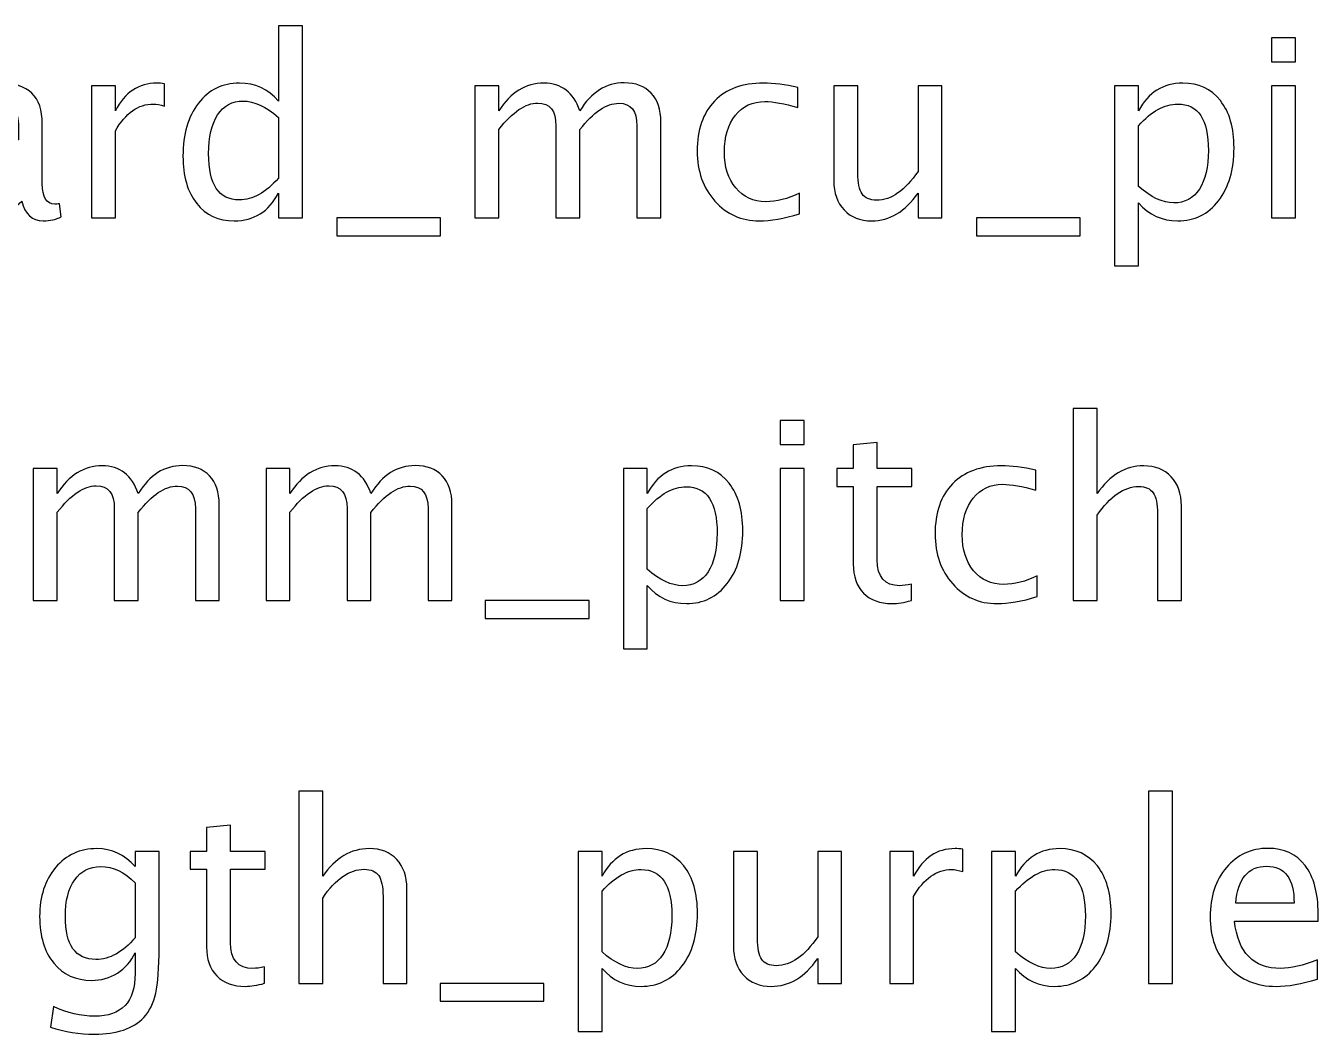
# Model space of a CAD drawing. Header units: centimetres. Extents: x -67 to 67, y -62 to 59.
# Drawn here: x 3.4 to 9.99, y 45.01 to 50.15 of the extents above; entities that cross this region are included whole.
import ezdxf

# ---------------------------------------------------------------- set-up
doc = ezdxf.new("R2010")
doc.units = ezdxf.units.CM
doc.header["$MEASUREMENT"] = 0
doc.layers.add('Layer 1', color=7, linetype='Continuous')

msp = doc.modelspace()

# ---------------------------------------------------------------- linework, layer by layer
at = {"layer": 'Layer 1'}
for points, knots in [([(4.69148, 49.17044), (4.69148, 49.17044), (4.69148, 49.29681), (4.69148, 49.29681), (4.69148, 49.29681), (4.64174, 49.2024), (4.56681, 49.1552), (4.46669, 49.1552), (4.46669, 49.1552), (4.38541, 49.1552), (4.32149, 49.18462), (4.27492, 49.24368), (4.27492, 49.24368), (4.22835, 49.30273), (4.20507, 49.38338), (4.20507, 49.48561), (4.20507, 49.48561), (4.20507, 49.59737), (4.23153, 49.68733), (4.28423, 49.75549), (4.28423, 49.75549), (4.33715, 49.82343), (4.40658, 49.85751), (4.49273, 49.85751), (4.49273, 49.85751), (4.57252, 49.85751), (4.63899, 49.82703), (4.69148, 49.76586), (4.69148, 49.76586), (4.69148, 49.76586), (4.69148, 50.14961), (4.69148, 50.14961), (4.69148, 50.14961), (4.69148, 50.14961), (4.8134, 50.14961), (4.8134, 50.14961), (4.8134, 50.14961), (4.8134, 50.14961), (4.8134, 49.17044), (4.8134, 49.17044), (4.8134, 49.17044), (4.8134, 49.17044), (4.69148, 49.17044), (4.69148, 49.17044)], [0, 0, 0, 0, 0.0833333, 0.0833333, 0.0833333, 0.0833333, 0.1666667, 0.1666667, 0.1666667, 0.1666667, 0.25, 0.25, 0.25, 0.25, 0.3333333, 0.3333333, 0.3333333, 0.3333333, 0.4166667, 0.4166667, 0.4166667, 0.4166667, 0.5, 0.5, 0.5, 0.5, 0.5833333, 0.5833333, 0.5833333, 0.5833333, 0.6666667, 0.6666667, 0.6666667, 0.6666667, 0.75, 0.75, 0.75, 0.75, 0.8333333, 0.8333333, 0.8333333, 0.8333333, 1, 1, 1, 1]), ([(9.75137, 49.96673), (9.75137, 49.96673), (9.75137, 50.08865), (9.75137, 50.08865), (9.75137, 50.08865), (9.75137, 50.08865), (9.87329, 50.08865), (9.87329, 50.08865), (9.87329, 50.08865), (9.87329, 50.08865), (9.87329, 49.96673), (9.87329, 49.96673), (9.87329, 49.96673), (9.87329, 49.96673), (9.75137, 49.96673), (9.75137, 49.96673)], [0, 0, 0, 0, 0.2, 0.2, 0.2, 0.2, 0.4, 0.4, 0.4, 0.4, 0.6, 0.6, 0.6, 0.6, 1, 1, 1, 1]), ([(3.38444, 49.25617), (3.31121, 49.18886), (3.24072, 49.1552), (3.17299, 49.1552), (3.17299, 49.1552), (3.11732, 49.1552), (3.07096, 49.17256), (3.03435, 49.20748), (3.03435, 49.20748), (2.99752, 49.24241), (2.9791, 49.28643), (2.9791, 49.33956), (2.9791, 49.33956), (2.9791, 49.41301), (3.01, 49.46953), (3.07181, 49.5089), (3.07181, 49.5089), (3.13362, 49.54827), (3.22231, 49.56795), (3.33788, 49.56795), (3.33788, 49.56795), (3.33788, 49.56795), (3.36645, 49.56795), (3.36645, 49.56795), (3.36645, 49.56795), (3.36645, 49.56795), (3.36645, 49.64902), (3.36645, 49.64902), (3.36645, 49.64902), (3.36645, 49.72712), (3.32581, 49.76607), (3.24432, 49.76607), (3.24432, 49.76607), (3.18124, 49.76607), (3.11224, 49.74617), (3.03752, 49.70638), (3.03752, 49.70638), (3.03752, 49.70638), (3.03752, 49.80671), (3.03752, 49.80671), (3.03752, 49.80671), (3.11965, 49.84058), (3.19712, 49.85751), (3.26972, 49.85751), (3.26972, 49.85751), (3.34444, 49.85751), (3.39968, 49.84058), (3.43503, 49.8065), (3.43503, 49.8065), (3.47059, 49.77242), (3.48837, 49.71993), (3.48837, 49.64902), (3.48837, 49.64902), (3.48837, 49.64902), (3.48837, 49.34485), (3.48837, 49.34485), (3.48837, 49.34485), (3.48837, 49.27522), (3.50975, 49.24029), (3.55272, 49.24029), (3.55272, 49.24029), (3.55801, 49.24029), (3.56584, 49.24114), (3.57621, 49.24283), (3.57621, 49.24283), (3.57621, 49.24283), (3.58489, 49.1751), (3.58489, 49.1751), (3.58489, 49.1751), (3.55716, 49.16176), (3.52668, 49.1552), (3.49324, 49.1552), (3.49324, 49.1552), (3.4363, 49.1552), (3.40011, 49.18886), (3.38444, 49.25617)], [0, 0, 0, 0, 0.05, 0.05, 0.05, 0.05, 0.1, 0.1, 0.1, 0.1, 0.15, 0.15, 0.15, 0.15, 0.2, 0.2, 0.2, 0.2, 0.25, 0.25, 0.25, 0.25, 0.3, 0.3, 0.3, 0.3, 0.35, 0.35, 0.35, 0.35, 0.4, 0.4, 0.4, 0.4, 0.45, 0.45, 0.45, 0.45, 0.5, 0.5, 0.5, 0.5, 0.55, 0.55, 0.55, 0.55, 0.6, 0.6, 0.6, 0.6, 0.65, 0.65, 0.65, 0.65, 0.7, 0.7, 0.7, 0.7, 0.75, 0.75, 0.75, 0.75, 0.8, 0.8, 0.8, 0.8, 0.85, 0.85, 0.85, 0.85, 0.9, 0.9, 0.9, 0.9, 1, 1, 1, 1]), ([(3.73877, 49.17044), (3.73877, 49.17044), (3.73877, 49.84354), (3.73877, 49.84354), (3.73877, 49.84354), (3.73877, 49.84354), (3.86069, 49.84354), (3.86069, 49.84354), (3.86069, 49.84354), (3.86069, 49.84354), (3.86069, 49.71633), (3.86069, 49.71633), (3.86069, 49.71633), (3.90916, 49.81052), (3.97944, 49.85751), (4.07172, 49.85751), (4.07172, 49.85751), (4.08421, 49.85751), (4.09733, 49.85645), (4.11088, 49.85434), (4.11088, 49.85434), (4.11088, 49.85434), (4.11088, 49.74025), (4.11088, 49.74025), (4.11088, 49.74025), (4.08971, 49.74723), (4.07109, 49.75083), (4.055, 49.75083), (4.055, 49.75083), (3.97753, 49.75083), (3.91276, 49.70511), (3.86069, 49.61346), (3.86069, 49.61346), (3.86069, 49.61346), (3.86069, 49.17044), (3.86069, 49.17044), (3.86069, 49.17044), (3.86069, 49.17044), (3.73877, 49.17044), (3.73877, 49.17044)], [0, 0, 0, 0, 0.0909091, 0.0909091, 0.0909091, 0.0909091, 0.1818182, 0.1818182, 0.1818182, 0.1818182, 0.2727273, 0.2727273, 0.2727273, 0.2727273, 0.3636364, 0.3636364, 0.3636364, 0.3636364, 0.4545455, 0.4545455, 0.4545455, 0.4545455, 0.5454545, 0.5454545, 0.5454545, 0.5454545, 0.6363636, 0.6363636, 0.6363636, 0.6363636, 0.7272727, 0.7272727, 0.7272727, 0.7272727, 0.8181818, 0.8181818, 0.8181818, 0.8181818, 1, 1, 1, 1]), ([(5.69266, 49.17044), (5.69266, 49.17044), (5.69266, 49.84354), (5.69266, 49.84354), (5.69266, 49.84354), (5.69266, 49.84354), (5.81458, 49.84354), (5.81458, 49.84354), (5.81458, 49.84354), (5.81458, 49.84354), (5.81458, 49.71633), (5.81458, 49.71633), (5.81458, 49.71633), (5.87406, 49.81052), (5.95026, 49.85751), (6.0436, 49.85751), (6.0436, 49.85751), (6.13356, 49.85751), (6.19473, 49.81052), (6.22733, 49.71633), (6.22733, 49.71633), (6.28512, 49.81137), (6.36047, 49.85878), (6.45297, 49.85878), (6.45297, 49.85878), (6.51202, 49.85878), (6.55795, 49.84142), (6.59076, 49.8065), (6.59076, 49.8065), (6.62357, 49.77157), (6.64008, 49.72268), (6.64008, 49.65981), (6.64008, 49.65981), (6.64008, 49.65981), (6.64008, 49.17044), (6.64008, 49.17044), (6.64008, 49.17044), (6.64008, 49.17044), (6.51816, 49.17044), (6.51816, 49.17044), (6.51816, 49.17044), (6.51816, 49.17044), (6.51816, 49.63971), (6.51816, 49.63971), (6.51816, 49.63971), (6.51816, 49.71633), (6.48768, 49.75464), (6.42672, 49.75464), (6.42672, 49.75464), (6.36343, 49.75464), (6.29697, 49.70998), (6.22733, 49.62044), (6.22733, 49.62044), (6.22733, 49.62044), (6.22733, 49.17044), (6.22733, 49.17044), (6.22733, 49.17044), (6.22733, 49.17044), (6.10541, 49.17044), (6.10541, 49.17044), (6.10541, 49.17044), (6.10541, 49.17044), (6.10541, 49.64013), (6.10541, 49.64013), (6.10541, 49.64013), (6.10541, 49.71739), (6.07451, 49.75591), (6.01249, 49.75591), (6.01249, 49.75591), (5.95089, 49.75591), (5.88485, 49.71104), (5.81458, 49.62108), (5.81458, 49.62108), (5.81458, 49.62108), (5.81458, 49.17044), (5.81458, 49.17044), (5.81458, 49.17044), (5.81458, 49.17044), (5.69266, 49.17044), (5.69266, 49.17044)], [0, 0, 0, 0, 0.047619, 0.047619, 0.047619, 0.047619, 0.0952381, 0.0952381, 0.0952381, 0.0952381, 0.1428571, 0.1428571, 0.1428571, 0.1428571, 0.1904762, 0.1904762, 0.1904762, 0.1904762, 0.2380952, 0.2380952, 0.2380952, 0.2380952, 0.2857143, 0.2857143, 0.2857143, 0.2857143, 0.3333333, 0.3333333, 0.3333333, 0.3333333, 0.3809524, 0.3809524, 0.3809524, 0.3809524, 0.4285714, 0.4285714, 0.4285714, 0.4285714, 0.4761905, 0.4761905, 0.4761905, 0.4761905, 0.5238095, 0.5238095, 0.5238095, 0.5238095, 0.5714286, 0.5714286, 0.5714286, 0.5714286, 0.6190476, 0.6190476, 0.6190476, 0.6190476, 0.6666667, 0.6666667, 0.6666667, 0.6666667, 0.7142857, 0.7142857, 0.7142857, 0.7142857, 0.7619048, 0.7619048, 0.7619048, 0.7619048, 0.8095238, 0.8095238, 0.8095238, 0.8095238, 0.8571429, 0.8571429, 0.8571429, 0.8571429, 0.9047619, 0.9047619, 0.9047619, 0.9047619, 1, 1, 1, 1]), ([(7.34578, 49.19076), (7.26683, 49.16705), (7.19867, 49.1552), (7.14131, 49.1552), (7.14131, 49.1552), (7.05029, 49.1552), (6.97494, 49.18886), (6.91504, 49.25595), (6.91504, 49.25595), (6.85514, 49.32326), (6.82508, 49.40814), (6.82508, 49.51038), (6.82508, 49.51038), (6.82508, 49.6196), (6.85471, 49.7049), (6.91398, 49.76586), (6.91398, 49.76586), (6.97325, 49.82703), (7.05601, 49.85751), (7.16227, 49.85751), (7.16227, 49.85751), (7.21455, 49.85751), (7.27339, 49.85031), (7.33816, 49.83592), (7.33816, 49.83592), (7.33816, 49.83592), (7.33816, 49.73305), (7.33816, 49.73305), (7.33816, 49.73305), (7.26937, 49.75337), (7.21328, 49.76353), (7.1701, 49.76353), (7.1701, 49.76353), (7.10744, 49.76353), (7.05728, 49.74004), (7.01981, 49.69326), (7.01981, 49.69326), (6.98235, 49.64648), (6.96351, 49.58404), (6.96351, 49.50614), (6.96351, 49.50614), (6.96351, 49.43058), (6.98298, 49.36962), (7.02172, 49.32284), (7.02172, 49.32284), (7.06045, 49.27627), (7.11104, 49.25299), (7.17391, 49.25299), (7.17391, 49.25299), (7.22958, 49.25299), (7.28673, 49.26738), (7.34578, 49.29617), (7.34578, 49.29617), (7.34578, 49.29617), (7.34578, 49.19076), (7.34578, 49.19076)], [0, 0, 0, 0, 0.0666667, 0.0666667, 0.0666667, 0.0666667, 0.1333333, 0.1333333, 0.1333333, 0.1333333, 0.2, 0.2, 0.2, 0.2, 0.2666667, 0.2666667, 0.2666667, 0.2666667, 0.3333333, 0.3333333, 0.3333333, 0.3333333, 0.4, 0.4, 0.4, 0.4, 0.4666667, 0.4666667, 0.4666667, 0.4666667, 0.5333333, 0.5333333, 0.5333333, 0.5333333, 0.6, 0.6, 0.6, 0.6, 0.6666667, 0.6666667, 0.6666667, 0.6666667, 0.7333333, 0.7333333, 0.7333333, 0.7333333, 0.8, 0.8, 0.8, 0.8, 0.8666667, 0.8666667, 0.8666667, 0.8666667, 1, 1, 1, 1]), ([(8.95212, 48.92533), (8.95212, 48.92533), (8.95212, 49.84354), (8.95212, 49.84354), (8.95212, 49.84354), (8.95212, 49.84354), (9.07404, 49.84354), (9.07404, 49.84354), (9.07404, 49.84354), (9.07404, 49.84354), (9.07404, 49.71633), (9.07404, 49.71633), (9.07404, 49.71633), (9.12399, 49.81052), (9.19914, 49.85751), (9.29925, 49.85751), (9.29925, 49.85751), (9.38032, 49.85751), (9.44403, 49.82809), (9.4906, 49.76903), (9.4906, 49.76903), (9.53717, 49.70998), (9.56045, 49.62933), (9.56045, 49.5271), (9.56045, 49.5271), (9.56045, 49.41576), (9.53399, 49.3258), (9.48129, 49.25765), (9.48129, 49.25765), (9.42858, 49.18928), (9.35916, 49.1552), (9.27322, 49.1552), (9.27322, 49.1552), (9.19342, 49.1552), (9.12696, 49.18568), (9.07404, 49.24685), (9.07404, 49.24685), (9.07404, 49.24685), (9.07404, 48.92533), (9.07404, 48.92533), (9.07404, 48.92533), (9.07404, 48.92533), (8.95212, 48.92533), (8.95212, 48.92533)], [0, 0, 0, 0, 0.0833333, 0.0833333, 0.0833333, 0.0833333, 0.1666667, 0.1666667, 0.1666667, 0.1666667, 0.25, 0.25, 0.25, 0.25, 0.3333333, 0.3333333, 0.3333333, 0.3333333, 0.4166667, 0.4166667, 0.4166667, 0.4166667, 0.5, 0.5, 0.5, 0.5, 0.5833333, 0.5833333, 0.5833333, 0.5833333, 0.6666667, 0.6666667, 0.6666667, 0.6666667, 0.75, 0.75, 0.75, 0.75, 0.8333333, 0.8333333, 0.8333333, 0.8333333, 1, 1, 1, 1]), ([(7.95051, 49.17044), (7.95051, 49.17044), (7.95051, 49.29702), (7.95051, 49.29702), (7.95051, 49.29702), (7.88553, 49.2024), (7.80658, 49.1552), (7.71387, 49.1552), (7.71387, 49.1552), (7.65502, 49.1552), (7.60825, 49.17362), (7.57353, 49.21066), (7.57353, 49.21066), (7.53861, 49.2477), (7.52125, 49.29744), (7.52125, 49.36031), (7.52125, 49.36031), (7.52125, 49.36031), (7.52125, 49.84354), (7.52125, 49.84354), (7.52125, 49.84354), (7.52125, 49.84354), (7.64317, 49.84354), (7.64317, 49.84354), (7.64317, 49.84354), (7.64317, 49.84354), (7.64317, 49.4001), (7.64317, 49.4001), (7.64317, 49.4001), (7.64317, 49.34951), (7.65058, 49.31374), (7.66518, 49.29257), (7.66518, 49.29257), (7.68, 49.27119), (7.70455, 49.26061), (7.73906, 49.26061), (7.73906, 49.26061), (7.81356, 49.26061), (7.88426, 49.30951), (7.95051, 49.40751), (7.95051, 49.40751), (7.95051, 49.40751), (7.95051, 49.84354), (7.95051, 49.84354), (7.95051, 49.84354), (7.95051, 49.84354), (8.07243, 49.84354), (8.07243, 49.84354), (8.07243, 49.84354), (8.07243, 49.84354), (8.07243, 49.17044), (8.07243, 49.17044), (8.07243, 49.17044), (8.07243, 49.17044), (7.95051, 49.17044), (7.95051, 49.17044)], [0, 0, 0, 0, 0.0666667, 0.0666667, 0.0666667, 0.0666667, 0.1333333, 0.1333333, 0.1333333, 0.1333333, 0.2, 0.2, 0.2, 0.2, 0.2666667, 0.2666667, 0.2666667, 0.2666667, 0.3333333, 0.3333333, 0.3333333, 0.3333333, 0.4, 0.4, 0.4, 0.4, 0.4666667, 0.4666667, 0.4666667, 0.4666667, 0.5333333, 0.5333333, 0.5333333, 0.5333333, 0.6, 0.6, 0.6, 0.6, 0.6666667, 0.6666667, 0.6666667, 0.6666667, 0.7333333, 0.7333333, 0.7333333, 0.7333333, 0.8, 0.8, 0.8, 0.8, 0.8666667, 0.8666667, 0.8666667, 0.8666667, 1, 1, 1, 1]), ([(9.75137, 49.17044), (9.75137, 49.17044), (9.75137, 49.84354), (9.75137, 49.84354), (9.75137, 49.84354), (9.75137, 49.84354), (9.87329, 49.84354), (9.87329, 49.84354), (9.87329, 49.84354), (9.87329, 49.84354), (9.87329, 49.17044), (9.87329, 49.17044), (9.87329, 49.17044), (9.87329, 49.17044), (9.75137, 49.17044), (9.75137, 49.17044)], [0, 0, 0, 0, 0.2, 0.2, 0.2, 0.2, 0.4, 0.4, 0.4, 0.4, 0.6, 0.6, 0.6, 0.6, 1, 1, 1, 1]), ([(4.69148, 49.68246), (4.62819, 49.73813), (4.56829, 49.76607), (4.51156, 49.76607), (4.51156, 49.76607), (4.45568, 49.76607), (4.4125, 49.74279), (4.38181, 49.69601), (4.38181, 49.69601), (4.35112, 49.64944), (4.33588, 49.5834), (4.33588, 49.49789), (4.33588, 49.49789), (4.33588, 49.34062), (4.38795, 49.26188), (4.4923, 49.26188), (4.4923, 49.26188), (4.56004, 49.26188), (4.6265, 49.29892), (4.69148, 49.37279), (4.69148, 49.37279), (4.69148, 49.37279), (4.69148, 49.68246), (4.69148, 49.68246)], [0, 0, 0, 0, 0.1428571, 0.1428571, 0.1428571, 0.1428571, 0.2857143, 0.2857143, 0.2857143, 0.2857143, 0.4285714, 0.4285714, 0.4285714, 0.4285714, 0.5714286, 0.5714286, 0.5714286, 0.5714286, 0.7142857, 0.7142857, 0.7142857, 0.7142857, 1, 1, 1, 1]), ([(9.07404, 49.33088), (9.13691, 49.27479), (9.19681, 49.24664), (9.25375, 49.24664), (9.25375, 49.24664), (9.30984, 49.24664), (9.35323, 49.27014), (9.38371, 49.31691), (9.38371, 49.31691), (9.4144, 49.36369), (9.42964, 49.42952), (9.42964, 49.51461), (9.42964, 49.51461), (9.42964, 49.67209), (9.37757, 49.75083), (9.27343, 49.75083), (9.27343, 49.75083), (9.20527, 49.75083), (9.13881, 49.714), (9.07404, 49.64013), (9.07404, 49.64013), (9.07404, 49.64013), (9.07404, 49.33088), (9.07404, 49.33088)], [0, 0, 0, 0, 0.1428571, 0.1428571, 0.1428571, 0.1428571, 0.2857143, 0.2857143, 0.2857143, 0.2857143, 0.4285714, 0.4285714, 0.4285714, 0.4285714, 0.5714286, 0.5714286, 0.5714286, 0.5714286, 0.7142857, 0.7142857, 0.7142857, 0.7142857, 1, 1, 1, 1]), ([(4.98908, 49.079), (4.98908, 49.079), (4.98908, 49.17044), (4.98908, 49.17044), (4.98908, 49.17044), (4.98908, 49.17044), (5.5174, 49.17044), (5.5174, 49.17044), (5.5174, 49.17044), (5.5174, 49.17044), (5.5174, 49.079), (5.5174, 49.079), (5.5174, 49.079), (5.5174, 49.079), (4.98908, 49.079), (4.98908, 49.079)], [0, 0, 0, 0, 0.2, 0.2, 0.2, 0.2, 0.4, 0.4, 0.4, 0.4, 0.6, 0.6, 0.6, 0.6, 1, 1, 1, 1]), ([(8.24854, 49.079), (8.24854, 49.079), (8.24854, 49.17044), (8.24854, 49.17044), (8.24854, 49.17044), (8.24854, 49.17044), (8.77686, 49.17044), (8.77686, 49.17044), (8.77686, 49.17044), (8.77686, 49.17044), (8.77686, 49.079), (8.77686, 49.079), (8.77686, 49.079), (8.77686, 49.079), (8.24854, 49.079), (8.24854, 49.079)], [0, 0, 0, 0, 0.2, 0.2, 0.2, 0.2, 0.4, 0.4, 0.4, 0.4, 0.6, 0.6, 0.6, 0.6, 1, 1, 1, 1]), ([(7.24842, 48.01516), (7.24842, 48.01516), (7.24842, 48.13708), (7.24842, 48.13708), (7.24842, 48.13708), (7.24842, 48.13708), (7.37034, 48.13708), (7.37034, 48.13708), (7.37034, 48.13708), (7.37034, 48.13708), (7.37034, 48.01516), (7.37034, 48.01516), (7.37034, 48.01516), (7.37034, 48.01516), (7.24842, 48.01516), (7.24842, 48.01516)], [0, 0, 0, 0, 0.2, 0.2, 0.2, 0.2, 0.4, 0.4, 0.4, 0.4, 0.6, 0.6, 0.6, 0.6, 1, 1, 1, 1]), ([(8.74088, 47.21887), (8.74088, 47.21887), (8.74088, 48.19804), (8.74088, 48.19804), (8.74088, 48.19804), (8.74088, 48.19804), (8.8628, 48.19804), (8.8628, 48.19804), (8.8628, 48.19804), (8.8628, 48.19804), (8.8628, 47.76476), (8.8628, 47.76476), (8.8628, 47.76476), (8.92736, 47.85895), (9.00652, 47.90594), (9.10008, 47.90594), (9.10008, 47.90594), (9.15892, 47.90594), (9.2057, 47.88753), (9.2402, 47.85048), (9.2402, 47.85048), (9.2747, 47.81365), (9.29206, 47.76391), (9.29206, 47.70168), (9.29206, 47.70168), (9.29206, 47.70168), (9.29206, 47.21887), (9.29206, 47.21887), (9.29206, 47.21887), (9.29206, 47.21887), (9.17014, 47.21887), (9.17014, 47.21887), (9.17014, 47.21887), (9.17014, 47.21887), (9.17014, 47.66189), (9.17014, 47.66189), (9.17014, 47.66189), (9.17014, 47.71184), (9.16273, 47.7474), (9.14813, 47.76857), (9.14813, 47.76857), (9.13331, 47.78995), (9.10897, 47.80053), (9.07489, 47.80053), (9.07489, 47.80053), (8.99996, 47.80053), (8.92926, 47.75164), (8.8628, 47.65385), (8.8628, 47.65385), (8.8628, 47.65385), (8.8628, 47.21887), (8.8628, 47.21887), (8.8628, 47.21887), (8.8628, 47.21887), (8.74088, 47.21887), (8.74088, 47.21887)], [0, 0, 0, 0, 0.0666667, 0.0666667, 0.0666667, 0.0666667, 0.1333333, 0.1333333, 0.1333333, 0.1333333, 0.2, 0.2, 0.2, 0.2, 0.2666667, 0.2666667, 0.2666667, 0.2666667, 0.3333333, 0.3333333, 0.3333333, 0.3333333, 0.4, 0.4, 0.4, 0.4, 0.4666667, 0.4666667, 0.4666667, 0.4666667, 0.5333333, 0.5333333, 0.5333333, 0.5333333, 0.6, 0.6, 0.6, 0.6, 0.6666667, 0.6666667, 0.6666667, 0.6666667, 0.7333333, 0.7333333, 0.7333333, 0.7333333, 0.8, 0.8, 0.8, 0.8, 0.8666667, 0.8666667, 0.8666667, 0.8666667, 1, 1, 1, 1]), ([(7.91644, 47.21908), (7.87876, 47.20871), (7.84596, 47.20363), (7.81823, 47.20363), (7.81823, 47.20363), (7.756, 47.20363), (7.70753, 47.22141), (7.67281, 47.25697), (7.67281, 47.25697), (7.63789, 47.29253), (7.62053, 47.34185), (7.62053, 47.40514), (7.62053, 47.40514), (7.62053, 47.40514), (7.62053, 47.80053), (7.62053, 47.80053), (7.62053, 47.80053), (7.62053, 47.80053), (7.53629, 47.80053), (7.53629, 47.80053), (7.53629, 47.80053), (7.53629, 47.80053), (7.53629, 47.89197), (7.53629, 47.89197), (7.53629, 47.89197), (7.53629, 47.89197), (7.62053, 47.89197), (7.62053, 47.89197), (7.62053, 47.89197), (7.62053, 47.89197), (7.62053, 48.01368), (7.62053, 48.01368), (7.62053, 48.01368), (7.62053, 48.01368), (7.74245, 48.02532), (7.74245, 48.02532), (7.74245, 48.02532), (7.74245, 48.02532), (7.74245, 47.89197), (7.74245, 47.89197), (7.74245, 47.89197), (7.74245, 47.89197), (7.91898, 47.89197), (7.91898, 47.89197), (7.91898, 47.89197), (7.91898, 47.89197), (7.91898, 47.80053), (7.91898, 47.80053), (7.91898, 47.80053), (7.91898, 47.80053), (7.74245, 47.80053), (7.74245, 47.80053), (7.74245, 47.80053), (7.74245, 47.80053), (7.74245, 47.42715), (7.74245, 47.42715), (7.74245, 47.42715), (7.74245, 47.3391), (7.78076, 47.29507), (7.85717, 47.29507), (7.85717, 47.29507), (7.87347, 47.29507), (7.89316, 47.29782), (7.91644, 47.30311), (7.91644, 47.30311), (7.91644, 47.30311), (7.91644, 47.21908), (7.91644, 47.21908)], [0, 0, 0, 0, 0.0555556, 0.0555556, 0.0555556, 0.0555556, 0.1111111, 0.1111111, 0.1111111, 0.1111111, 0.1666667, 0.1666667, 0.1666667, 0.1666667, 0.2222222, 0.2222222, 0.2222222, 0.2222222, 0.2777778, 0.2777778, 0.2777778, 0.2777778, 0.3333333, 0.3333333, 0.3333333, 0.3333333, 0.3888889, 0.3888889, 0.3888889, 0.3888889, 0.4444444, 0.4444444, 0.4444444, 0.4444444, 0.5, 0.5, 0.5, 0.5, 0.5555556, 0.5555556, 0.5555556, 0.5555556, 0.6111111, 0.6111111, 0.6111111, 0.6111111, 0.6666667, 0.6666667, 0.6666667, 0.6666667, 0.7222222, 0.7222222, 0.7222222, 0.7222222, 0.7777778, 0.7777778, 0.7777778, 0.7777778, 0.8333333, 0.8333333, 0.8333333, 0.8333333, 0.8888889, 0.8888889, 0.8888889, 0.8888889, 1, 1, 1, 1]), ([(3.44265, 47.21887), (3.44265, 47.21887), (3.44265, 47.89197), (3.44265, 47.89197), (3.44265, 47.89197), (3.44265, 47.89197), (3.56457, 47.89197), (3.56457, 47.89197), (3.56457, 47.89197), (3.56457, 47.89197), (3.56457, 47.76476), (3.56457, 47.76476), (3.56457, 47.76476), (3.62405, 47.85895), (3.70025, 47.90594), (3.79359, 47.90594), (3.79359, 47.90594), (3.88355, 47.90594), (3.94472, 47.85895), (3.97732, 47.76476), (3.97732, 47.76476), (4.03511, 47.8598), (4.11046, 47.90721), (4.20296, 47.90721), (4.20296, 47.90721), (4.26201, 47.90721), (4.30794, 47.88985), (4.34075, 47.85493), (4.34075, 47.85493), (4.37356, 47.82), (4.39007, 47.77111), (4.39007, 47.70824), (4.39007, 47.70824), (4.39007, 47.70824), (4.39007, 47.21887), (4.39007, 47.21887), (4.39007, 47.21887), (4.39007, 47.21887), (4.26815, 47.21887), (4.26815, 47.21887), (4.26815, 47.21887), (4.26815, 47.21887), (4.26815, 47.68814), (4.26815, 47.68814), (4.26815, 47.68814), (4.26815, 47.76476), (4.23767, 47.80307), (4.17671, 47.80307), (4.17671, 47.80307), (4.11342, 47.80307), (4.04696, 47.75841), (3.97732, 47.66887), (3.97732, 47.66887), (3.97732, 47.66887), (3.97732, 47.21887), (3.97732, 47.21887), (3.97732, 47.21887), (3.97732, 47.21887), (3.8554, 47.21887), (3.8554, 47.21887), (3.8554, 47.21887), (3.8554, 47.21887), (3.8554, 47.68856), (3.8554, 47.68856), (3.8554, 47.68856), (3.8554, 47.76582), (3.8245, 47.80434), (3.76248, 47.80434), (3.76248, 47.80434), (3.70088, 47.80434), (3.63484, 47.75947), (3.56457, 47.66951), (3.56457, 47.66951), (3.56457, 47.66951), (3.56457, 47.21887), (3.56457, 47.21887), (3.56457, 47.21887), (3.56457, 47.21887), (3.44265, 47.21887), (3.44265, 47.21887)], [0, 0, 0, 0, 0.047619, 0.047619, 0.047619, 0.047619, 0.0952381, 0.0952381, 0.0952381, 0.0952381, 0.1428571, 0.1428571, 0.1428571, 0.1428571, 0.1904762, 0.1904762, 0.1904762, 0.1904762, 0.2380952, 0.2380952, 0.2380952, 0.2380952, 0.2857143, 0.2857143, 0.2857143, 0.2857143, 0.3333333, 0.3333333, 0.3333333, 0.3333333, 0.3809524, 0.3809524, 0.3809524, 0.3809524, 0.4285714, 0.4285714, 0.4285714, 0.4285714, 0.4761905, 0.4761905, 0.4761905, 0.4761905, 0.5238095, 0.5238095, 0.5238095, 0.5238095, 0.5714286, 0.5714286, 0.5714286, 0.5714286, 0.6190476, 0.6190476, 0.6190476, 0.6190476, 0.6666667, 0.6666667, 0.6666667, 0.6666667, 0.7142857, 0.7142857, 0.7142857, 0.7142857, 0.7619048, 0.7619048, 0.7619048, 0.7619048, 0.8095238, 0.8095238, 0.8095238, 0.8095238, 0.8571429, 0.8571429, 0.8571429, 0.8571429, 0.9047619, 0.9047619, 0.9047619, 0.9047619, 1, 1, 1, 1]), ([(4.62841, 47.21887), (4.62841, 47.21887), (4.62841, 47.89197), (4.62841, 47.89197), (4.62841, 47.89197), (4.62841, 47.89197), (4.75033, 47.89197), (4.75033, 47.89197), (4.75033, 47.89197), (4.75033, 47.89197), (4.75033, 47.76476), (4.75033, 47.76476), (4.75033, 47.76476), (4.80981, 47.85895), (4.88601, 47.90594), (4.97935, 47.90594), (4.97935, 47.90594), (5.06931, 47.90594), (5.13048, 47.85895), (5.16308, 47.76476), (5.16308, 47.76476), (5.22087, 47.8598), (5.29622, 47.90721), (5.38872, 47.90721), (5.38872, 47.90721), (5.44777, 47.90721), (5.4937, 47.88985), (5.52651, 47.85493), (5.52651, 47.85493), (5.55932, 47.82), (5.57583, 47.77111), (5.57583, 47.70824), (5.57583, 47.70824), (5.57583, 47.70824), (5.57583, 47.21887), (5.57583, 47.21887), (5.57583, 47.21887), (5.57583, 47.21887), (5.45391, 47.21887), (5.45391, 47.21887), (5.45391, 47.21887), (5.45391, 47.21887), (5.45391, 47.68814), (5.45391, 47.68814), (5.45391, 47.68814), (5.45391, 47.76476), (5.42343, 47.80307), (5.36247, 47.80307), (5.36247, 47.80307), (5.29918, 47.80307), (5.23272, 47.75841), (5.16308, 47.66887), (5.16308, 47.66887), (5.16308, 47.66887), (5.16308, 47.21887), (5.16308, 47.21887), (5.16308, 47.21887), (5.16308, 47.21887), (5.04116, 47.21887), (5.04116, 47.21887), (5.04116, 47.21887), (5.04116, 47.21887), (5.04116, 47.68856), (5.04116, 47.68856), (5.04116, 47.68856), (5.04116, 47.76582), (5.01026, 47.80434), (4.94824, 47.80434), (4.94824, 47.80434), (4.88664, 47.80434), (4.8206, 47.75947), (4.75033, 47.66951), (4.75033, 47.66951), (4.75033, 47.66951), (4.75033, 47.21887), (4.75033, 47.21887), (4.75033, 47.21887), (4.75033, 47.21887), (4.62841, 47.21887), (4.62841, 47.21887)], [0, 0, 0, 0, 0.047619, 0.047619, 0.047619, 0.047619, 0.0952381, 0.0952381, 0.0952381, 0.0952381, 0.1428571, 0.1428571, 0.1428571, 0.1428571, 0.1904762, 0.1904762, 0.1904762, 0.1904762, 0.2380952, 0.2380952, 0.2380952, 0.2380952, 0.2857143, 0.2857143, 0.2857143, 0.2857143, 0.3333333, 0.3333333, 0.3333333, 0.3333333, 0.3809524, 0.3809524, 0.3809524, 0.3809524, 0.4285714, 0.4285714, 0.4285714, 0.4285714, 0.4761905, 0.4761905, 0.4761905, 0.4761905, 0.5238095, 0.5238095, 0.5238095, 0.5238095, 0.5714286, 0.5714286, 0.5714286, 0.5714286, 0.6190476, 0.6190476, 0.6190476, 0.6190476, 0.6666667, 0.6666667, 0.6666667, 0.6666667, 0.7142857, 0.7142857, 0.7142857, 0.7142857, 0.7619048, 0.7619048, 0.7619048, 0.7619048, 0.8095238, 0.8095238, 0.8095238, 0.8095238, 0.8571429, 0.8571429, 0.8571429, 0.8571429, 0.9047619, 0.9047619, 0.9047619, 0.9047619, 1, 1, 1, 1]), ([(6.44917, 46.97376), (6.44917, 46.97376), (6.44917, 47.89197), (6.44917, 47.89197), (6.44917, 47.89197), (6.44917, 47.89197), (6.57109, 47.89197), (6.57109, 47.89197), (6.57109, 47.89197), (6.57109, 47.89197), (6.57109, 47.76476), (6.57109, 47.76476), (6.57109, 47.76476), (6.62104, 47.85895), (6.69619, 47.90594), (6.7963, 47.90594), (6.7963, 47.90594), (6.87737, 47.90594), (6.94108, 47.87652), (6.98765, 47.81746), (6.98765, 47.81746), (7.03422, 47.75841), (7.0575, 47.67776), (7.0575, 47.57553), (7.0575, 47.57553), (7.0575, 47.46419), (7.03104, 47.37423), (6.97834, 47.30608), (6.97834, 47.30608), (6.92563, 47.23771), (6.85621, 47.20363), (6.77027, 47.20363), (6.77027, 47.20363), (6.69047, 47.20363), (6.62401, 47.23411), (6.57109, 47.29528), (6.57109, 47.29528), (6.57109, 47.29528), (6.57109, 46.97376), (6.57109, 46.97376), (6.57109, 46.97376), (6.57109, 46.97376), (6.44917, 46.97376), (6.44917, 46.97376)], [0, 0, 0, 0, 0.0833333, 0.0833333, 0.0833333, 0.0833333, 0.1666667, 0.1666667, 0.1666667, 0.1666667, 0.25, 0.25, 0.25, 0.25, 0.3333333, 0.3333333, 0.3333333, 0.3333333, 0.4166667, 0.4166667, 0.4166667, 0.4166667, 0.5, 0.5, 0.5, 0.5, 0.5833333, 0.5833333, 0.5833333, 0.5833333, 0.6666667, 0.6666667, 0.6666667, 0.6666667, 0.75, 0.75, 0.75, 0.75, 0.8333333, 0.8333333, 0.8333333, 0.8333333, 1, 1, 1, 1]), ([(7.24842, 47.21887), (7.24842, 47.21887), (7.24842, 47.89197), (7.24842, 47.89197), (7.24842, 47.89197), (7.24842, 47.89197), (7.37034, 47.89197), (7.37034, 47.89197), (7.37034, 47.89197), (7.37034, 47.89197), (7.37034, 47.21887), (7.37034, 47.21887), (7.37034, 47.21887), (7.37034, 47.21887), (7.24842, 47.21887), (7.24842, 47.21887)], [0, 0, 0, 0, 0.2, 0.2, 0.2, 0.2, 0.4, 0.4, 0.4, 0.4, 0.6, 0.6, 0.6, 0.6, 1, 1, 1, 1]), ([(8.55779, 47.23919), (8.47884, 47.21548), (8.41068, 47.20363), (8.35332, 47.20363), (8.35332, 47.20363), (8.2623, 47.20363), (8.18695, 47.23729), (8.12705, 47.30438), (8.12705, 47.30438), (8.06715, 47.37169), (8.03709, 47.45657), (8.03709, 47.55881), (8.03709, 47.55881), (8.03709, 47.66803), (8.06672, 47.75333), (8.12599, 47.81429), (8.12599, 47.81429), (8.18526, 47.87546), (8.26802, 47.90594), (8.37428, 47.90594), (8.37428, 47.90594), (8.42656, 47.90594), (8.4854, 47.89874), (8.55017, 47.88435), (8.55017, 47.88435), (8.55017, 47.88435), (8.55017, 47.78148), (8.55017, 47.78148), (8.55017, 47.78148), (8.48138, 47.8018), (8.42529, 47.81196), (8.38211, 47.81196), (8.38211, 47.81196), (8.31945, 47.81196), (8.26929, 47.78847), (8.23182, 47.74169), (8.23182, 47.74169), (8.19436, 47.69491), (8.17552, 47.63247), (8.17552, 47.55457), (8.17552, 47.55457), (8.17552, 47.47901), (8.19499, 47.41805), (8.23373, 47.37127), (8.23373, 47.37127), (8.27246, 47.3247), (8.32305, 47.30142), (8.38592, 47.30142), (8.38592, 47.30142), (8.44159, 47.30142), (8.49874, 47.31581), (8.55779, 47.3446), (8.55779, 47.3446), (8.55779, 47.3446), (8.55779, 47.23919), (8.55779, 47.23919)], [0, 0, 0, 0, 0.0666667, 0.0666667, 0.0666667, 0.0666667, 0.1333333, 0.1333333, 0.1333333, 0.1333333, 0.2, 0.2, 0.2, 0.2, 0.2666667, 0.2666667, 0.2666667, 0.2666667, 0.3333333, 0.3333333, 0.3333333, 0.3333333, 0.4, 0.4, 0.4, 0.4, 0.4666667, 0.4666667, 0.4666667, 0.4666667, 0.5333333, 0.5333333, 0.5333333, 0.5333333, 0.6, 0.6, 0.6, 0.6, 0.6666667, 0.6666667, 0.6666667, 0.6666667, 0.7333333, 0.7333333, 0.7333333, 0.7333333, 0.8, 0.8, 0.8, 0.8, 0.8666667, 0.8666667, 0.8666667, 0.8666667, 1, 1, 1, 1]), ([(6.57109, 47.37931), (6.63396, 47.32322), (6.69386, 47.29507), (6.7508, 47.29507), (6.7508, 47.29507), (6.80689, 47.29507), (6.85028, 47.31857), (6.88076, 47.36534), (6.88076, 47.36534), (6.91145, 47.41212), (6.92669, 47.47795), (6.92669, 47.56304), (6.92669, 47.56304), (6.92669, 47.72052), (6.87462, 47.79926), (6.77048, 47.79926), (6.77048, 47.79926), (6.70232, 47.79926), (6.63586, 47.76243), (6.57109, 47.68856), (6.57109, 47.68856), (6.57109, 47.68856), (6.57109, 47.37931), (6.57109, 47.37931)], [0, 0, 0, 0, 0.1428571, 0.1428571, 0.1428571, 0.1428571, 0.2857143, 0.2857143, 0.2857143, 0.2857143, 0.4285714, 0.4285714, 0.4285714, 0.4285714, 0.5714286, 0.5714286, 0.5714286, 0.5714286, 0.7142857, 0.7142857, 0.7142857, 0.7142857, 1, 1, 1, 1]), ([(5.74559, 47.12743), (5.74559, 47.12743), (5.74559, 47.21887), (5.74559, 47.21887), (5.74559, 47.21887), (5.74559, 47.21887), (6.27391, 47.21887), (6.27391, 47.21887), (6.27391, 47.21887), (6.27391, 47.21887), (6.27391, 47.12743), (6.27391, 47.12743), (6.27391, 47.12743), (6.27391, 47.12743), (5.74559, 47.12743), (5.74559, 47.12743)], [0, 0, 0, 0, 0.2, 0.2, 0.2, 0.2, 0.4, 0.4, 0.4, 0.4, 0.6, 0.6, 0.6, 0.6, 1, 1, 1, 1]), ([(4.79511, 45.2673), (4.79511, 45.2673), (4.79511, 46.24647), (4.79511, 46.24647), (4.79511, 46.24647), (4.79511, 46.24647), (4.91703, 46.24647), (4.91703, 46.24647), (4.91703, 46.24647), (4.91703, 46.24647), (4.91703, 45.81319), (4.91703, 45.81319), (4.91703, 45.81319), (4.98159, 45.90738), (5.06075, 45.95437), (5.15431, 45.95437), (5.15431, 45.95437), (5.21315, 45.95437), (5.25993, 45.93596), (5.29443, 45.89891), (5.29443, 45.89891), (5.32893, 45.86208), (5.34629, 45.81234), (5.34629, 45.75011), (5.34629, 45.75011), (5.34629, 45.75011), (5.34629, 45.2673), (5.34629, 45.2673), (5.34629, 45.2673), (5.34629, 45.2673), (5.22437, 45.2673), (5.22437, 45.2673), (5.22437, 45.2673), (5.22437, 45.2673), (5.22437, 45.71032), (5.22437, 45.71032), (5.22437, 45.71032), (5.22437, 45.76027), (5.21696, 45.79583), (5.20236, 45.817), (5.20236, 45.817), (5.18754, 45.83838), (5.1632, 45.84896), (5.12912, 45.84896), (5.12912, 45.84896), (5.05419, 45.84896), (4.98349, 45.80007), (4.91703, 45.70228), (4.91703, 45.70228), (4.91703, 45.70228), (4.91703, 45.2673), (4.91703, 45.2673), (4.91703, 45.2673), (4.91703, 45.2673), (4.79511, 45.2673), (4.79511, 45.2673)], [0, 0, 0, 0, 0.0666667, 0.0666667, 0.0666667, 0.0666667, 0.1333333, 0.1333333, 0.1333333, 0.1333333, 0.2, 0.2, 0.2, 0.2, 0.2666667, 0.2666667, 0.2666667, 0.2666667, 0.3333333, 0.3333333, 0.3333333, 0.3333333, 0.4, 0.4, 0.4, 0.4, 0.4666667, 0.4666667, 0.4666667, 0.4666667, 0.5333333, 0.5333333, 0.5333333, 0.5333333, 0.6, 0.6, 0.6, 0.6, 0.6666667, 0.6666667, 0.6666667, 0.6666667, 0.7333333, 0.7333333, 0.7333333, 0.7333333, 0.8, 0.8, 0.8, 0.8, 0.8666667, 0.8666667, 0.8666667, 0.8666667, 1, 1, 1, 1]), ([(9.12475, 45.2673), (9.12475, 45.2673), (9.12475, 46.24647), (9.12475, 46.24647), (9.12475, 46.24647), (9.12475, 46.24647), (9.24667, 46.24647), (9.24667, 46.24647), (9.24667, 46.24647), (9.24667, 46.24647), (9.24667, 45.2673), (9.24667, 45.2673), (9.24667, 45.2673), (9.24667, 45.2673), (9.12475, 45.2673), (9.12475, 45.2673)], [0, 0, 0, 0, 0.2, 0.2, 0.2, 0.2, 0.4, 0.4, 0.4, 0.4, 0.6, 0.6, 0.6, 0.6, 1, 1, 1, 1]), ([(4.62112, 45.26751), (4.58344, 45.25714), (4.55064, 45.25206), (4.52291, 45.25206), (4.52291, 45.25206), (4.46068, 45.25206), (4.41221, 45.26984), (4.37749, 45.3054), (4.37749, 45.3054), (4.34257, 45.34096), (4.32521, 45.39028), (4.32521, 45.45357), (4.32521, 45.45357), (4.32521, 45.45357), (4.32521, 45.84896), (4.32521, 45.84896), (4.32521, 45.84896), (4.32521, 45.84896), (4.24097, 45.84896), (4.24097, 45.84896), (4.24097, 45.84896), (4.24097, 45.84896), (4.24097, 45.9404), (4.24097, 45.9404), (4.24097, 45.9404), (4.24097, 45.9404), (4.32521, 45.9404), (4.32521, 45.9404), (4.32521, 45.9404), (4.32521, 45.9404), (4.32521, 46.06211), (4.32521, 46.06211), (4.32521, 46.06211), (4.32521, 46.06211), (4.44713, 46.07375), (4.44713, 46.07375), (4.44713, 46.07375), (4.44713, 46.07375), (4.44713, 45.9404), (4.44713, 45.9404), (4.44713, 45.9404), (4.44713, 45.9404), (4.62366, 45.9404), (4.62366, 45.9404), (4.62366, 45.9404), (4.62366, 45.9404), (4.62366, 45.84896), (4.62366, 45.84896), (4.62366, 45.84896), (4.62366, 45.84896), (4.44713, 45.84896), (4.44713, 45.84896), (4.44713, 45.84896), (4.44713, 45.84896), (4.44713, 45.47558), (4.44713, 45.47558), (4.44713, 45.47558), (4.44713, 45.38753), (4.48544, 45.3435), (4.56185, 45.3435), (4.56185, 45.3435), (4.57815, 45.3435), (4.59784, 45.34625), (4.62112, 45.35154), (4.62112, 45.35154), (4.62112, 45.35154), (4.62112, 45.26751), (4.62112, 45.26751)], [0, 0, 0, 0, 0.0555556, 0.0555556, 0.0555556, 0.0555556, 0.1111111, 0.1111111, 0.1111111, 0.1111111, 0.1666667, 0.1666667, 0.1666667, 0.1666667, 0.2222222, 0.2222222, 0.2222222, 0.2222222, 0.2777778, 0.2777778, 0.2777778, 0.2777778, 0.3333333, 0.3333333, 0.3333333, 0.3333333, 0.3888889, 0.3888889, 0.3888889, 0.3888889, 0.4444444, 0.4444444, 0.4444444, 0.4444444, 0.5, 0.5, 0.5, 0.5, 0.5555556, 0.5555556, 0.5555556, 0.5555556, 0.6111111, 0.6111111, 0.6111111, 0.6111111, 0.6666667, 0.6666667, 0.6666667, 0.6666667, 0.7222222, 0.7222222, 0.7222222, 0.7222222, 0.7777778, 0.7777778, 0.7777778, 0.7777778, 0.8333333, 0.8333333, 0.8333333, 0.8333333, 0.8888889, 0.8888889, 0.8888889, 0.8888889, 1, 1, 1, 1]), ([(3.53082, 45.04378), (3.53082, 45.04378), (3.54521, 45.14919), (3.54521, 45.14919), (3.54521, 45.14919), (3.61591, 45.11617), (3.68597, 45.09966), (3.75519, 45.09966), (3.75519, 45.09966), (3.89256, 45.09966), (3.96135, 45.17247), (3.96135, 45.31789), (3.96135, 45.31789), (3.96135, 45.31789), (3.96135, 45.42372), (3.96135, 45.42372), (3.96135, 45.42372), (3.94018, 45.37906), (3.91013, 45.34456), (3.87097, 45.31979), (3.87097, 45.31979), (3.83181, 45.29503), (3.78821, 45.28254), (3.74016, 45.28254), (3.74016, 45.28254), (3.65867, 45.28254), (3.59411, 45.31175), (3.54648, 45.37017), (3.54648, 45.37017), (3.49886, 45.42859), (3.47494, 45.50775), (3.47494, 45.60766), (3.47494, 45.60766), (3.47494, 45.7099), (3.50203, 45.79329), (3.55622, 45.85785), (3.55622, 45.85785), (3.61062, 45.9222), (3.68068, 45.95437), (3.76683, 45.95437), (3.76683, 45.95437), (3.84218, 45.95437), (3.90716, 45.92389), (3.96135, 45.86272), (3.96135, 45.86272), (3.96135, 45.86272), (3.96135, 45.9404), (3.96135, 45.9404), (3.96135, 45.9404), (3.96135, 45.9404), (4.08327, 45.9404), (4.08327, 45.9404), (4.08327, 45.9404), (4.08327, 45.9404), (4.08327, 45.45103), (4.08327, 45.45103), (4.08327, 45.45103), (4.08327, 45.34583), (4.07777, 45.26794), (4.06676, 45.21735), (4.06676, 45.21735), (4.05597, 45.16676), (4.03522, 45.12527), (4.00517, 45.0931), (4.00517, 45.0931), (3.95183, 45.03658), (3.86843, 45.00822), (3.75519, 45.00822), (3.75519, 45.00822), (3.67751, 45.00822), (3.60279, 45.02007), (3.53082, 45.04378)], [0, 0, 0, 0, 0.0526316, 0.0526316, 0.0526316, 0.0526316, 0.1052632, 0.1052632, 0.1052632, 0.1052632, 0.1578947, 0.1578947, 0.1578947, 0.1578947, 0.2105263, 0.2105263, 0.2105263, 0.2105263, 0.2631579, 0.2631579, 0.2631579, 0.2631579, 0.3157895, 0.3157895, 0.3157895, 0.3157895, 0.3684211, 0.3684211, 0.3684211, 0.3684211, 0.4210526, 0.4210526, 0.4210526, 0.4210526, 0.4736842, 0.4736842, 0.4736842, 0.4736842, 0.5263158, 0.5263158, 0.5263158, 0.5263158, 0.5789474, 0.5789474, 0.5789474, 0.5789474, 0.6315789, 0.6315789, 0.6315789, 0.6315789, 0.6842105, 0.6842105, 0.6842105, 0.6842105, 0.7368421, 0.7368421, 0.7368421, 0.7368421, 0.7894737, 0.7894737, 0.7894737, 0.7894737, 0.8421053, 0.8421053, 0.8421053, 0.8421053, 0.8947368, 0.8947368, 0.8947368, 0.8947368, 1, 1, 1, 1]), ([(6.21836, 45.02219), (6.21836, 45.02219), (6.21836, 45.9404), (6.21836, 45.9404), (6.21836, 45.9404), (6.21836, 45.9404), (6.34028, 45.9404), (6.34028, 45.9404), (6.34028, 45.9404), (6.34028, 45.9404), (6.34028, 45.81319), (6.34028, 45.81319), (6.34028, 45.81319), (6.39023, 45.90738), (6.46538, 45.95437), (6.56549, 45.95437), (6.56549, 45.95437), (6.64656, 45.95437), (6.71027, 45.92495), (6.75684, 45.86589), (6.75684, 45.86589), (6.80341, 45.80684), (6.82669, 45.72619), (6.82669, 45.62396), (6.82669, 45.62396), (6.82669, 45.51262), (6.80023, 45.42266), (6.74753, 45.35451), (6.74753, 45.35451), (6.69482, 45.28614), (6.6254, 45.25206), (6.53946, 45.25206), (6.53946, 45.25206), (6.45966, 45.25206), (6.3932, 45.28254), (6.34028, 45.34371), (6.34028, 45.34371), (6.34028, 45.34371), (6.34028, 45.02219), (6.34028, 45.02219), (6.34028, 45.02219), (6.34028, 45.02219), (6.21836, 45.02219), (6.21836, 45.02219)], [0, 0, 0, 0, 0.0833333, 0.0833333, 0.0833333, 0.0833333, 0.1666667, 0.1666667, 0.1666667, 0.1666667, 0.25, 0.25, 0.25, 0.25, 0.3333333, 0.3333333, 0.3333333, 0.3333333, 0.4166667, 0.4166667, 0.4166667, 0.4166667, 0.5, 0.5, 0.5, 0.5, 0.5833333, 0.5833333, 0.5833333, 0.5833333, 0.6666667, 0.6666667, 0.6666667, 0.6666667, 0.75, 0.75, 0.75, 0.75, 0.8333333, 0.8333333, 0.8333333, 0.8333333, 1, 1, 1, 1]), ([(7.43925, 45.2673), (7.43925, 45.2673), (7.43925, 45.39388), (7.43925, 45.39388), (7.43925, 45.39388), (7.37427, 45.29926), (7.29532, 45.25206), (7.20261, 45.25206), (7.20261, 45.25206), (7.14376, 45.25206), (7.09699, 45.27048), (7.06227, 45.30752), (7.06227, 45.30752), (7.02735, 45.34456), (7.00999, 45.3943), (7.00999, 45.45717), (7.00999, 45.45717), (7.00999, 45.45717), (7.00999, 45.9404), (7.00999, 45.9404), (7.00999, 45.9404), (7.00999, 45.9404), (7.13191, 45.9404), (7.13191, 45.9404), (7.13191, 45.9404), (7.13191, 45.9404), (7.13191, 45.49696), (7.13191, 45.49696), (7.13191, 45.49696), (7.13191, 45.44637), (7.13932, 45.4106), (7.15392, 45.38943), (7.15392, 45.38943), (7.16874, 45.36805), (7.19329, 45.35747), (7.2278, 45.35747), (7.2278, 45.35747), (7.3023, 45.35747), (7.373, 45.40637), (7.43925, 45.50437), (7.43925, 45.50437), (7.43925, 45.50437), (7.43925, 45.9404), (7.43925, 45.9404), (7.43925, 45.9404), (7.43925, 45.9404), (7.56117, 45.9404), (7.56117, 45.9404), (7.56117, 45.9404), (7.56117, 45.9404), (7.56117, 45.2673), (7.56117, 45.2673), (7.56117, 45.2673), (7.56117, 45.2673), (7.43925, 45.2673), (7.43925, 45.2673)], [0, 0, 0, 0, 0.0666667, 0.0666667, 0.0666667, 0.0666667, 0.1333333, 0.1333333, 0.1333333, 0.1333333, 0.2, 0.2, 0.2, 0.2, 0.2666667, 0.2666667, 0.2666667, 0.2666667, 0.3333333, 0.3333333, 0.3333333, 0.3333333, 0.4, 0.4, 0.4, 0.4, 0.4666667, 0.4666667, 0.4666667, 0.4666667, 0.5333333, 0.5333333, 0.5333333, 0.5333333, 0.6, 0.6, 0.6, 0.6, 0.6666667, 0.6666667, 0.6666667, 0.6666667, 0.7333333, 0.7333333, 0.7333333, 0.7333333, 0.8, 0.8, 0.8, 0.8, 0.8666667, 0.8666667, 0.8666667, 0.8666667, 1, 1, 1, 1]), ([(7.80586, 45.2673), (7.80586, 45.2673), (7.80586, 45.9404), (7.80586, 45.9404), (7.80586, 45.9404), (7.80586, 45.9404), (7.92778, 45.9404), (7.92778, 45.9404), (7.92778, 45.9404), (7.92778, 45.9404), (7.92778, 45.81319), (7.92778, 45.81319), (7.92778, 45.81319), (7.97625, 45.90738), (8.04653, 45.95437), (8.13881, 45.95437), (8.13881, 45.95437), (8.1513, 45.95437), (8.16442, 45.95331), (8.17797, 45.9512), (8.17797, 45.9512), (8.17797, 45.9512), (8.17797, 45.83711), (8.17797, 45.83711), (8.17797, 45.83711), (8.1568, 45.84409), (8.13818, 45.84769), (8.12209, 45.84769), (8.12209, 45.84769), (8.04462, 45.84769), (7.97985, 45.80197), (7.92778, 45.71032), (7.92778, 45.71032), (7.92778, 45.71032), (7.92778, 45.2673), (7.92778, 45.2673), (7.92778, 45.2673), (7.92778, 45.2673), (7.80586, 45.2673), (7.80586, 45.2673)], [0, 0, 0, 0, 0.0909091, 0.0909091, 0.0909091, 0.0909091, 0.1818182, 0.1818182, 0.1818182, 0.1818182, 0.2727273, 0.2727273, 0.2727273, 0.2727273, 0.3636364, 0.3636364, 0.3636364, 0.3636364, 0.4545455, 0.4545455, 0.4545455, 0.4545455, 0.5454545, 0.5454545, 0.5454545, 0.5454545, 0.6363636, 0.6363636, 0.6363636, 0.6363636, 0.7272727, 0.7272727, 0.7272727, 0.7272727, 0.8181818, 0.8181818, 0.8181818, 0.8181818, 1, 1, 1, 1]), ([(8.3255, 45.02219), (8.3255, 45.02219), (8.3255, 45.9404), (8.3255, 45.9404), (8.3255, 45.9404), (8.3255, 45.9404), (8.44742, 45.9404), (8.44742, 45.9404), (8.44742, 45.9404), (8.44742, 45.9404), (8.44742, 45.81319), (8.44742, 45.81319), (8.44742, 45.81319), (8.49737, 45.90738), (8.57252, 45.95437), (8.67263, 45.95437), (8.67263, 45.95437), (8.7537, 45.95437), (8.81741, 45.92495), (8.86398, 45.86589), (8.86398, 45.86589), (8.91055, 45.80684), (8.93383, 45.72619), (8.93383, 45.62396), (8.93383, 45.62396), (8.93383, 45.51262), (8.90737, 45.42266), (8.85467, 45.35451), (8.85467, 45.35451), (8.80196, 45.28614), (8.73254, 45.25206), (8.6466, 45.25206), (8.6466, 45.25206), (8.5668, 45.25206), (8.50034, 45.28254), (8.44742, 45.34371), (8.44742, 45.34371), (8.44742, 45.34371), (8.44742, 45.02219), (8.44742, 45.02219), (8.44742, 45.02219), (8.44742, 45.02219), (8.3255, 45.02219), (8.3255, 45.02219)], [0, 0, 0, 0, 0.0833333, 0.0833333, 0.0833333, 0.0833333, 0.1666667, 0.1666667, 0.1666667, 0.1666667, 0.25, 0.25, 0.25, 0.25, 0.3333333, 0.3333333, 0.3333333, 0.3333333, 0.4166667, 0.4166667, 0.4166667, 0.4166667, 0.5, 0.5, 0.5, 0.5, 0.5833333, 0.5833333, 0.5833333, 0.5833333, 0.6666667, 0.6666667, 0.6666667, 0.6666667, 0.75, 0.75, 0.75, 0.75, 0.8333333, 0.8333333, 0.8333333, 0.8333333, 1, 1, 1, 1]), ([(9.98581, 45.28889), (9.9039, 45.26434), (9.83383, 45.25206), (9.77541, 45.25206), (9.77541, 45.25206), (9.67572, 45.25206), (9.59465, 45.28508), (9.53221, 45.35091), (9.53221, 45.35091), (9.46977, 45.41674), (9.43844, 45.50204), (9.43844, 45.60703), (9.43844, 45.60703), (9.43844, 45.70884), (9.46596, 45.79245), (9.5212, 45.85785), (9.5212, 45.85785), (9.57645, 45.92304), (9.64714, 45.95564), (9.73329, 45.95564), (9.73329, 45.95564), (9.81478, 45.95564), (9.87786, 45.92664), (9.92231, 45.86865), (9.92231, 45.86865), (9.96676, 45.81065), (9.98899, 45.72852), (9.98899, 45.62205), (9.98899, 45.62205), (9.98899, 45.62205), (9.98835, 45.5848), (9.98835, 45.5848), (9.98835, 45.5848), (9.98835, 45.5848), (9.5629, 45.5848), (9.5629, 45.5848), (9.5629, 45.5848), (9.58068, 45.42393), (9.65921, 45.3435), (9.79827, 45.3435), (9.79827, 45.3435), (9.84929, 45.3435), (9.91173, 45.35789), (9.98581, 45.38668), (9.98581, 45.38668), (9.98581, 45.38668), (9.98581, 45.28889), (9.98581, 45.28889)], [0, 0, 0, 0, 0.0769231, 0.0769231, 0.0769231, 0.0769231, 0.1538462, 0.1538462, 0.1538462, 0.1538462, 0.2307692, 0.2307692, 0.2307692, 0.2307692, 0.3076923, 0.3076923, 0.3076923, 0.3076923, 0.3846154, 0.3846154, 0.3846154, 0.3846154, 0.4615385, 0.4615385, 0.4615385, 0.4615385, 0.5384615, 0.5384615, 0.5384615, 0.5384615, 0.6153846, 0.6153846, 0.6153846, 0.6153846, 0.6923077, 0.6923077, 0.6923077, 0.6923077, 0.7692308, 0.7692308, 0.7692308, 0.7692308, 0.8461538, 0.8461538, 0.8461538, 0.8461538, 1, 1, 1, 1]), ([(3.96135, 45.50013), (3.96135, 45.50013), (3.96135, 45.77932), (3.96135, 45.77932), (3.96135, 45.77932), (3.90759, 45.83499), (3.84896, 45.86293), (3.78567, 45.86293), (3.78567, 45.86293), (3.72936, 45.86293), (3.68534, 45.84049), (3.65359, 45.79541), (3.65359, 45.79541), (3.62163, 45.75054), (3.60575, 45.68809), (3.60575, 45.60851), (3.60575, 45.60851), (3.60575, 45.46225), (3.65761, 45.38922), (3.76154, 45.38922), (3.76154, 45.38922), (3.83223, 45.38922), (3.89891, 45.42626), (3.96135, 45.50013)], [0, 0, 0, 0, 0.1428571, 0.1428571, 0.1428571, 0.1428571, 0.2857143, 0.2857143, 0.2857143, 0.2857143, 0.4285714, 0.4285714, 0.4285714, 0.4285714, 0.5714286, 0.5714286, 0.5714286, 0.5714286, 0.7142857, 0.7142857, 0.7142857, 0.7142857, 1, 1, 1, 1]), ([(6.34028, 45.42774), (6.40315, 45.37165), (6.46305, 45.3435), (6.51999, 45.3435), (6.51999, 45.3435), (6.57608, 45.3435), (6.61947, 45.367), (6.64995, 45.41377), (6.64995, 45.41377), (6.68064, 45.46055), (6.69588, 45.52638), (6.69588, 45.61147), (6.69588, 45.61147), (6.69588, 45.76895), (6.64381, 45.84769), (6.53967, 45.84769), (6.53967, 45.84769), (6.47151, 45.84769), (6.40505, 45.81086), (6.34028, 45.73699), (6.34028, 45.73699), (6.34028, 45.73699), (6.34028, 45.42774), (6.34028, 45.42774)], [0, 0, 0, 0, 0.1428571, 0.1428571, 0.1428571, 0.1428571, 0.2857143, 0.2857143, 0.2857143, 0.2857143, 0.4285714, 0.4285714, 0.4285714, 0.4285714, 0.5714286, 0.5714286, 0.5714286, 0.5714286, 0.7142857, 0.7142857, 0.7142857, 0.7142857, 1, 1, 1, 1]), ([(8.44742, 45.42774), (8.51029, 45.37165), (8.57019, 45.3435), (8.62713, 45.3435), (8.62713, 45.3435), (8.68322, 45.3435), (8.72661, 45.367), (8.75709, 45.41377), (8.75709, 45.41377), (8.78778, 45.46055), (8.80302, 45.52638), (8.80302, 45.61147), (8.80302, 45.61147), (8.80302, 45.76895), (8.75095, 45.84769), (8.64681, 45.84769), (8.64681, 45.84769), (8.57865, 45.84769), (8.51219, 45.81086), (8.44742, 45.73699), (8.44742, 45.73699), (8.44742, 45.73699), (8.44742, 45.42774), (8.44742, 45.42774)], [0, 0, 0, 0, 0.1428571, 0.1428571, 0.1428571, 0.1428571, 0.2857143, 0.2857143, 0.2857143, 0.2857143, 0.4285714, 0.4285714, 0.4285714, 0.4285714, 0.5714286, 0.5714286, 0.5714286, 0.5714286, 0.7142857, 0.7142857, 0.7142857, 0.7142857, 1, 1, 1, 1]), ([(9.56925, 45.67624), (9.56925, 45.67624), (9.86643, 45.67624), (9.86643, 45.67624), (9.86643, 45.67624), (9.86643, 45.80155), (9.81965, 45.8642), (9.72631, 45.8642), (9.72631, 45.8642), (9.63233, 45.8642), (9.58005, 45.80155), (9.56925, 45.67624)], [0, 0, 0, 0, 0.25, 0.25, 0.25, 0.25, 0.5, 0.5, 0.5, 0.5, 1, 1, 1, 1]), ([(5.51478, 45.17586), (5.51478, 45.17586), (5.51478, 45.2673), (5.51478, 45.2673), (5.51478, 45.2673), (5.51478, 45.2673), (6.0431, 45.2673), (6.0431, 45.2673), (6.0431, 45.2673), (6.0431, 45.2673), (6.0431, 45.17586), (6.0431, 45.17586), (6.0431, 45.17586), (6.0431, 45.17586), (5.51478, 45.17586), (5.51478, 45.17586)], [0, 0, 0, 0, 0.2, 0.2, 0.2, 0.2, 0.4, 0.4, 0.4, 0.4, 0.6, 0.6, 0.6, 0.6, 1, 1, 1, 1])]:
    msp.add_open_spline(points, degree=3, knots=knots, dxfattribs=at)

doc.saveas('drawing.dxf')
